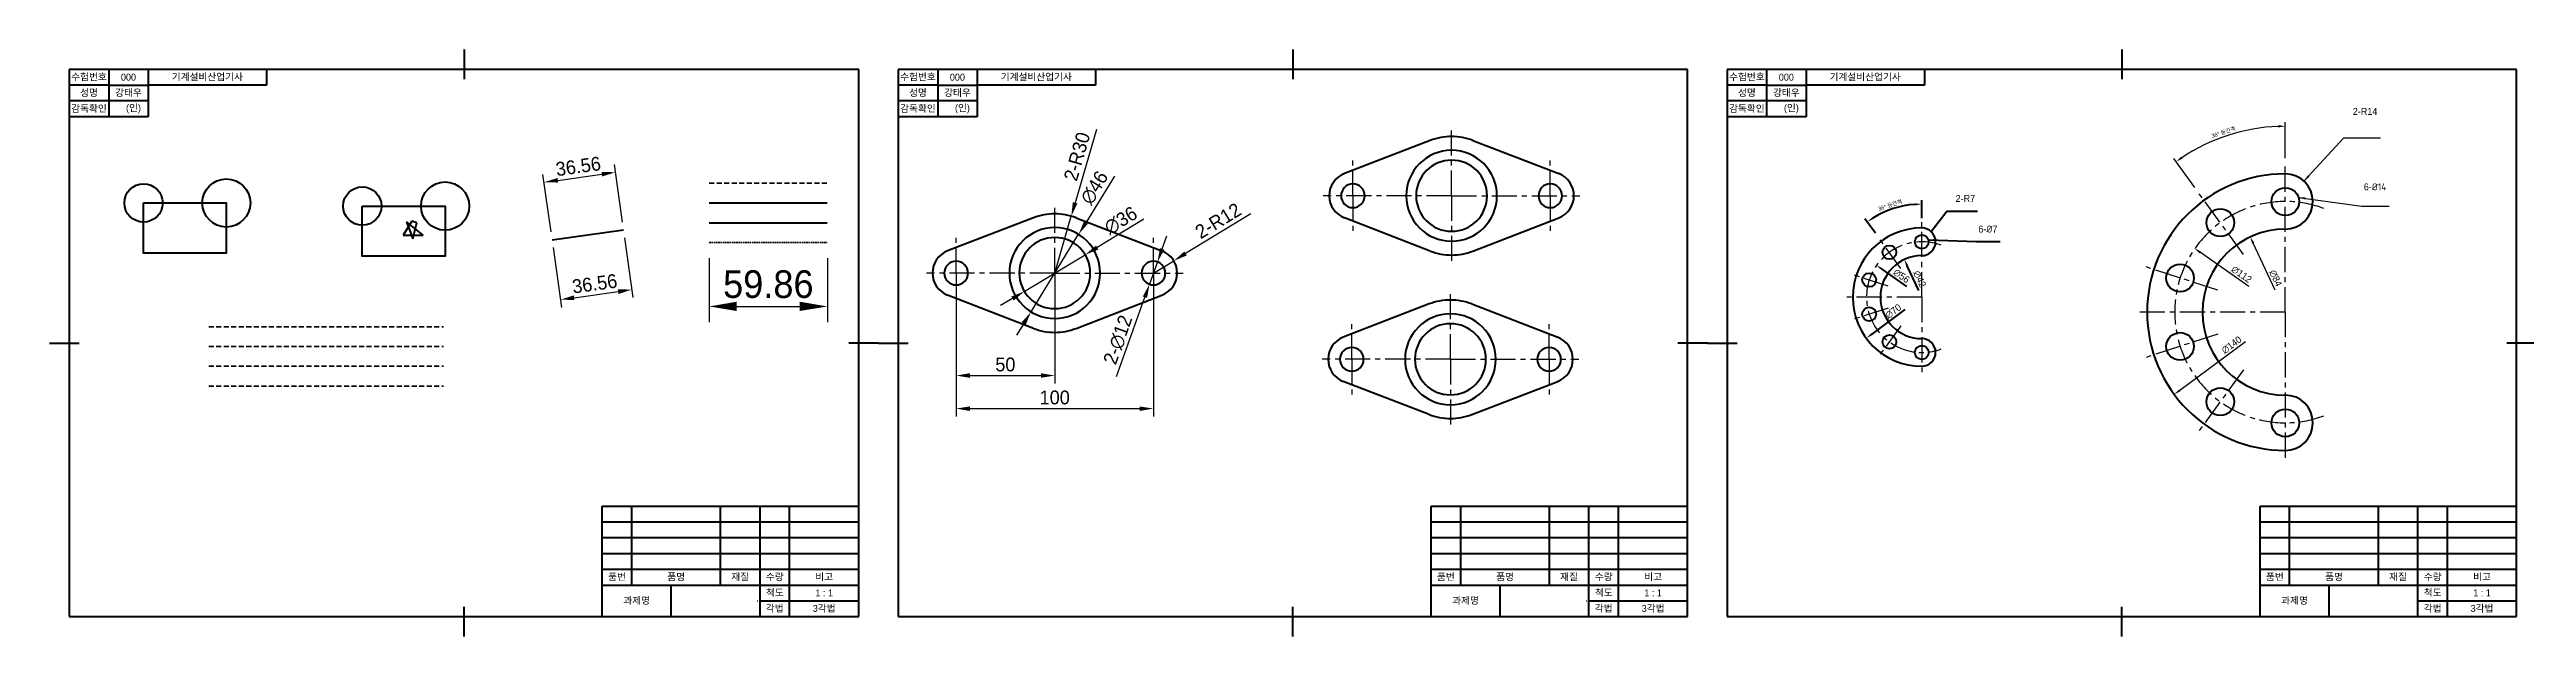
# Model space of a CAD drawing. Header units: millimetres. Extents: x 0 to 2520, y 0 to 297.
# Drawn here: x 0 to 1255, y 0 to 297 of the extents above; entities that cross this region are included whole.
import ezdxf

# ---------------------------------------------------------------- set-up
doc = ezdxf.new("R2010")
doc.units = ezdxf.units.MM
doc.header["$LTSCALE"] = 0.4
doc.linetypes.add('CENTER', pattern=[50.8, 31.75, -6.35, 6.35, -6.35])
doc.linetypes.add('HIDDEN', pattern=[9.525, 6.35, -3.175])
for name, color, linetype, lineweight in [('1.윤곽선', 5, 'Continuous', 70), ('2.외형선', 3, 'Continuous', 50), ('3.숨은선', 2, 'HIDDEN', 35), ('4.일반주서', 2, 'Continuous', 35), ('5.중심선', 1, 'CENTER', 25)]:
    doc.layers.add(name, color=color, linetype=linetype, lineweight=lineweight)
doc.styles.add('굴림', font='')
doc.styles.get('굴림').set_extended_font_data('Gulim')
doc.dimstyles.new('기계제도기능사치수', dxfattribs={"dimtxt": 3.5, "dimasz": 3.5, "dimexe": 2, "dimexo": 2, "dimgap": 1, "dimtad": 1, "dimdsep": 46, "dimtxsty": '굴림', "dimcen": 2.5, "dimclrd": 1, "dimclre": 1, "dimclrt": 2, "dimazin": 2, "dimtfac": 1, "dimtmove": 0, "dimatfit": 3, "dimfxl": 1, "dimarcsym": 0})

# ---------------------------------------------------------------- blocks, each defined once
blk = doc.blocks.new('block1')
for p, q in [((6.3, 3.9), (1.9, -3.2)), ((12, -3.2), (3.7, 3.7)), ((3.7, 3.7), (6.9, -5)), ((8.9, 3.1), (6.3, 3.9)), ((6.9, -5), (8.9, 3.1)), ((1.9, -3.2), (12, -3.2))]:
    blk.add_line(p, q)
at = {"layer": '2.외형선'}
blk.add_lwpolyline([(-18.8, 11.6), (23.2, 11.6), (23.2, -13.8), (-18.8, -13.8)], close=True, dxfattribs=at)
for centre, radius in [((-18.8, 11.6), 9.71), ((23.2, 11.6), 12.2)]:
    blk.add_circle(centre, radius, dxfattribs=at)
blk = doc.blocks.new('*D9')
at = {"layer": '2.외형선', "color": 1, "lineweight": -2, "transparency": 16777216}
for p, q in [((290.3, 209.7), (286.3, 238.9)), ((254.1, 204.7), (250, 233.8)), ((257.5, 230.8), (279.9, 233.9))]:
    blk.add_line(p, q, dxfattribs=at)
at = {"layer": '2.외형선', "color": 1, "transparency": 16777216}
for points in [[(257.4, 232), (257.7, 229.7), (250.6, 229.9)], [(279.7, 235.1), (280, 232.8), (286.8, 234.9)]]:
    blk.add_solid(points, dxfattribs=at)
at = {"layer": 'Defpoints', "color": 0, "transparency": 16777216}
for p in [(286.8, 234.9), (290.8, 205.8), (254.6, 200.8)]:
    blk.add_point(p, dxfattribs=at)
at = {"layer": '2.외형선', "color": 2, "transparency": 16777216, "insert": (267.9, 237.9), "char_height": 7, "attachment_point": 5, "rotation": 7.8872, "style": '굴림'}
blk.add_mtext('36.56', dxfattribs=at)
blk = doc.blocks.new('*D10')
at = {"layer": '2.외형선', "color": 1, "lineweight": -2, "transparency": 16777216}
for p, q in [((291.4, 201.8), (295.6, 171.5)), ((255.2, 196.8), (259.4, 166.5)), ((265.8, 171.4), (288.1, 174.5))]:
    blk.add_line(p, q, dxfattribs=at)
at = {"layer": '2.외형선', "color": 1, "transparency": 16777216}
for points in [[(265.6, 172.6), (265.9, 170.3), (258.8, 170.4)], [(287.9, 175.7), (288.3, 173.3), (295, 175.5)]]:
    blk.add_solid(points, dxfattribs=at)
at = {"layer": 'Defpoints', "color": 0, "transparency": 16777216}
for p in [(290.8, 205.8), (254.6, 200.8), (295, 175.5)]:
    blk.add_point(p, dxfattribs=at)
at = {"layer": '2.외형선', "color": 2, "transparency": 16777216, "insert": (276.2, 178.5), "char_height": 7, "attachment_point": 5, "rotation": 7.8872, "style": '굴림'}
blk.add_mtext('36.56', dxfattribs=at)
blk = doc.blocks.new('*D11')
at = {"layer": '2.외형선', "color": 1, "lineweight": -2, "transparency": 16777216}
for p, q in [((334.2, 191.4), (334.2, 159)), ((394.1, 191.4), (394.1, 159)), ((348.2, 167), (380.1, 167))]:
    blk.add_line(p, q, dxfattribs=at)
at = {"layer": '2.외형선', "color": 1, "transparency": 16777216}
for points in [[(348.2, 169.4), (348.2, 164.7), (334.2, 167)], [(380.1, 169.4), (380.1, 164.7), (394.1, 167)]]:
    blk.add_solid(points, dxfattribs=at)
at = {"layer": 'Defpoints', "color": 0, "transparency": 16777216}
for p in [(334.2, 199.4), (394.1, 199.4), (394.1, 167)]:
    blk.add_point(p, dxfattribs=at)
at = {"layer": '2.외형선', "color": 2, "transparency": 16777216, "insert": (364.2, 178.2), "char_height": 14, "attachment_point": 5, "style": '굴림'}
blk.add_mtext('59.86', dxfattribs=at)
blk = doc.blocks.new('연습도면36')
at = {"layer": '2.외형선'}
for p, q in [((498.5, 211.9), (455, 195.1)), ((520.1, 211.9), (563.7, 195.1)), ((498.5, 155.9), (455, 172.7)), ((520.1, 155.9), (563.7, 172.7))]:
    blk.add_line(p, q, dxfattribs=at)
for centre, radius, start, end in [((509.3, 183.9), 30, 90, 111.1002), ((509.3, 183.9), 30, 68.8998, 90), ((509.3, 183.9), 23, 90, 180), ((509.3, 183.9), 18, 90, 180), ((509.3, 183.9), 23, 0, 90), ((509.3, 183.9), 18, 0, 90), ((459.3, 183.9), 12, 111.1002, 180), ((459.3, 183.9), 6, 0, 180), ((559.3, 183.9), 6, 0, 180), ((559.3, 183.9), 12, 0, 68.8998), ((459.3, 183.9), 12, 180, 248.8998), ((459.3, 183.9), 6, 180, 0), ((509.3, 183.9), 23, 180, 270), ((509.3, 183.9), 18, 180, 270), ((509.3, 183.9), 23, 270, 0), ((509.3, 183.9), 18, 270, 0), ((559.3, 183.9), 6, 180, 0), ((559.3, 183.9), 12, 291.1002, 0), ((509.3, 183.9), 30, 248.8998, 270), ((509.3, 183.9), 30, 270, 291.1002)]:
    blk.add_arc(centre, radius, start, end, dxfattribs=at)
at = {"layer": '5.중심선'}
for p, q in [((509.3, 183.9), (509.3, 216.9)), ((459.3, 183.9), (459.3, 201.9)), ((559.3, 183.9), (559.3, 201.9)), ((509.3, 183.9), (444.3, 183.9)), ((459.3, 183.9), (459.3, 165.9)), ((509.3, 183.9), (574.3, 183.9)), ((509.3, 183.9), (509.3, 150.9)), ((559.3, 183.9), (559.3, 165.9))]:
    blk.add_line(p, q, dxfattribs=at)
blk = doc.blocks.new('Block2')
at = {"layer": '2.외형선'}
blk.add_blockref('연습도면36', (-585.2, -212), dxfattribs=at)
blk = doc.blocks.new('*D15')
at = {"layer": '2.외형선', "color": 1, "lineweight": -2, "transparency": 16777216}
for p, q in [((530.4, 256.5), (519.6, 219.4)), ((509.3, 183.9), (517.7, 212.7))]:
    blk.add_line(p, q, dxfattribs=at)
at = {"layer": '2.외형선', "color": 1, "transparency": 16777216}
blk.add_solid([(518.5, 219.8), (520.8, 219.1), (517.7, 212.7)], dxfattribs=at)
at = {"layer": 'Defpoints', "color": 0, "transparency": 16777216}
for p in [(517.7, 212.7), (509.3, 183.9)]:
    blk.add_point(p, dxfattribs=at)
at = {"layer": '2.외형선', "color": 2, "transparency": 16777216, "insert": (520.6, 242.9), "char_height": 7, "attachment_point": 5, "rotation": 73.8289, "style": '굴림'}
blk.add_mtext('2-R30', dxfattribs=at)
blk = doc.blocks.new('*D16')
at = {"layer": '2.외형선', "color": 1, "lineweight": -2, "transparency": 16777216}
for p, q in [((554.5, 211.1), (530.8, 196.8)), ((493.9, 174.6), (524.8, 193.2)), ((487.9, 171), (481.9, 167.4))]:
    blk.add_line(p, q, dxfattribs=at)
at = {"layer": '2.외형선', "color": 1, "transparency": 16777216}
for points in [[(530.2, 197.8), (531.4, 195.8), (524.8, 193.2)], [(487.3, 172), (488.5, 170), (493.9, 174.6)]]:
    blk.add_solid(points, dxfattribs=at)
at = {"layer": 'Defpoints', "color": 0, "transparency": 16777216}
for p in [(524.8, 193.2), (493.9, 174.6)]:
    blk.add_point(p, dxfattribs=at)
at = {"layer": '2.외형선', "color": 2, "transparency": 16777216, "insert": (542.8, 210.5), "char_height": 7, "attachment_point": 5, "rotation": 31.0362, "style": '굴림'}
blk.add_mtext('∅36', dxfattribs=at)
blk = doc.blocks.new('*D17')
at = {"layer": '2.외형선', "color": 1, "lineweight": -2, "transparency": 16777216}
for p, q in [((539.6, 233), (525.1, 209.4)), ((497.3, 164.3), (521.4, 203.5)), ((493.6, 158.4), (489.9, 152.4))]:
    blk.add_line(p, q, dxfattribs=at)
at = {"layer": '2.외형선', "color": 1, "transparency": 16777216}
for points in [[(524.1, 210), (526.1, 208.8), (521.4, 203.5)], [(492.6, 159), (494.6, 157.7), (497.3, 164.3)]]:
    blk.add_solid(points, dxfattribs=at)
at = {"layer": 'Defpoints', "color": 0, "transparency": 16777216}
for p in [(521.4, 203.5), (497.3, 164.3)]:
    blk.add_point(p, dxfattribs=at)
at = {"layer": '2.외형선', "color": 2, "transparency": 16777216, "insert": (529.4, 227.1), "char_height": 7, "attachment_point": 5, "rotation": 58.346, "style": '굴림'}
blk.add_mtext('∅46', dxfattribs=at)
blk = doc.blocks.new('*D18')
at = {"layer": '2.외형선', "color": 1, "lineweight": -2, "transparency": 16777216}
for p, q in [((563.7, 196.1), (566.1, 202.7)), ((561.4, 189.5), (557.3, 178.2)), ((540.6, 131.5), (555, 171.7))]:
    blk.add_line(p, q, dxfattribs=at)
blk.add_arc((559.3, 183.9), 6, 218.1972, 288.5587, dxfattribs=at)
at = {"layer": '2.외형선', "color": 1, "transparency": 16777216}
for points in [[(562.6, 196.5), (564.8, 195.7), (561.4, 189.5)], [(553.9, 172), (556.1, 171.3), (557.3, 178.2)]]:
    blk.add_solid(points, dxfattribs=at)
at = {"layer": 'Defpoints', "color": 0, "transparency": 16777216}
for p in [(561.4, 189.5), (557.3, 178.2)]:
    blk.add_point(p, dxfattribs=at)
at = {"layer": '2.외형선', "color": 2, "transparency": 16777216, "insert": (541.4, 150.1), "char_height": 7, "attachment_point": 5, "rotation": 70.3615, "style": '굴림'}
blk.add_mtext('{\\fPMingLiU|b0|i0|c129|p0;2-\\fPMingLiU|b0|i0|c136|p0;∅12}', dxfattribs=at)
blk = doc.blocks.new('*D19')
at = {"layer": '2.외형선', "color": 1, "lineweight": -2, "transparency": 16777216}
for p, q in [((608.6, 213.9), (575.6, 193.8)), ((559.3, 183.9), (569.6, 190.1))]:
    blk.add_line(p, q, dxfattribs=at)
at = {"layer": '2.외형선', "color": 1, "transparency": 16777216}
blk.add_solid([(575, 194.8), (576.2, 192.8), (569.6, 190.1)], dxfattribs=at)
at = {"layer": 'Defpoints', "color": 0, "transparency": 16777216}
for p in [(569.6, 190.1), (559.3, 183.9)]:
    blk.add_point(p, dxfattribs=at)
at = {"layer": '2.외형선', "color": 2, "transparency": 16777216, "insert": (592.1, 210.4), "char_height": 7, "attachment_point": 5, "rotation": 31.335, "style": '굴림'}
blk.add_mtext('2-R12', dxfattribs=at)
blk = doc.blocks.new('*D20')
at = {"layer": '2.외형선', "color": 1, "lineweight": -2, "transparency": 16777216}
for p, q in [((459.3, 179.9), (459.3, 128)), ((509.3, 179.9), (509.3, 128)), ((466.3, 132), (502.3, 132))]:
    blk.add_line(p, q, dxfattribs=at)
at = {"layer": '2.외형선', "color": 1, "transparency": 16777216}
for points in [[(466.3, 133.2), (466.3, 130.9), (459.3, 132)], [(502.3, 133.2), (502.3, 130.9), (509.3, 132)]]:
    blk.add_solid(points, dxfattribs=at)
at = {"layer": 'Defpoints', "color": 0, "transparency": 16777216}
for p in [(459.3, 183.9), (509.3, 183.9), (509.3, 132)]:
    blk.add_point(p, dxfattribs=at)
at = {"layer": '2.외형선', "color": 2, "transparency": 16777216, "insert": (484.3, 137.6), "char_height": 7, "attachment_point": 5, "style": '굴림'}
blk.add_mtext('50', dxfattribs=at)
blk = doc.blocks.new('*D21')
at = {"layer": '2.외형선', "color": 1, "lineweight": -2, "transparency": 16777216}
for p, q in [((459.3, 179.9), (459.3, 111.3)), ((559.3, 179.9), (559.3, 111.3)), ((466.3, 115.3), (552.3, 115.3))]:
    blk.add_line(p, q, dxfattribs=at)
at = {"layer": '2.외형선', "color": 1, "transparency": 16777216}
for points in [[(466.3, 116.4), (466.3, 114.1), (459.3, 115.3)], [(552.3, 116.4), (552.3, 114.1), (559.3, 115.3)]]:
    blk.add_solid(points, dxfattribs=at)
at = {"layer": 'Defpoints', "color": 0, "transparency": 16777216}
for p in [(459.3, 183.9), (559.3, 183.9), (559.3, 115.3)]:
    blk.add_point(p, dxfattribs=at)
at = {"layer": '2.외형선', "color": 2, "transparency": 16777216, "insert": (509.3, 120.9), "char_height": 7, "attachment_point": 5, "style": '굴림'}
blk.add_mtext('100', dxfattribs=at)
blk = doc.blocks.new('*U41')
at = {"layer": '2.외형선'}
blk.add_circle((0, 0), 3.5, dxfattribs=at)
blk = doc.blocks.new('*U42')
at = {"layer": '2.외형선', "color": 0, "linetype": 'ByBlock', "lineweight": -2, "transparency": 16777216}
blk.add_blockref('*U41', (948.6, 199.7), dxfattribs=at)
for p, rotation in [((932.2, 194.4), 35.99999999999999), ((922, 180.4), 72), ((922, 163.1), 108), ((932.2, 149.1), 144), ((948.6, 143.7), 180)]:
    blk.add_blockref('*U41', p, dxfattribs=dict(at, rotation=rotation))
blk = doc.blocks.new('*D34')
at = {"layer": '2.외형선', "color": 1, "lineweight": -2, "transparency": 16777216}
for p, q in [((948.6, 211.7), (948.6, 220.8)), ((925.1, 204.1), (919.8, 211.4))]:
    blk.add_line(p, q, dxfattribs=at)
blk.add_arc((948.6, 171.7), 47.1, 94.2619, 121.7381, dxfattribs=at)
at = {"layer": '2.외형선', "color": 1, "transparency": 16777216}
for points in [[(945.1, 219.2), (945.2, 218.1), (948.6, 218.8)], [(924.2, 211.3), (923.6, 212.2), (921, 209.8)]]:
    blk.add_solid(points, dxfattribs=at)
at = {"layer": 'Defpoints', "color": 0, "transparency": 16777216}
for p in [(938.9, 217.8), (926.3, 202.5), (948.6, 209.7), (938.1, 186.3), (948.6, 171.7)]:
    blk.add_point(p, dxfattribs=at)
at = {"layer": '2.외형선', "color": 2, "transparency": 16777216, "insert": (932.6, 218.2), "char_height": 3.5, "attachment_point": 5, "rotation": 18.9802, "style": '굴림'}
blk.add_mtext('{\\H0.57143x;36° 등간격}', dxfattribs=at)
blk = doc.blocks.new('*D37')
at = {"layer": '2.외형선', "color": 1, "lineweight": -2, "transparency": 16777216}
blk.add_line((947.1, 175), (941.2, 187.6), dxfattribs=at)
at = {"layer": '2.외형선', "color": 1, "transparency": 16777216}
blk.add_solid([(941.8, 187.8), (940.7, 187.3), (939.8, 190.8)], dxfattribs=at)
at = {"layer": 'Defpoints', "color": 0, "transparency": 16777216}
for p in [(939.8, 190.8), (957.5, 152.7)]:
    blk.add_point(p, dxfattribs=at)
at = {"layer": '2.외형선', "color": 2, "transparency": 16777216, "insert": (947.5, 180.9), "char_height": 3.5, "attachment_point": 5, "rotation": 294.9797, "style": '굴림'}
blk.add_mtext('∅42', dxfattribs=at)
blk = doc.blocks.new('*D38')
at = {"layer": '2.외형선', "color": 1, "lineweight": -2, "transparency": 16777216}
blk.add_line((941, 177.1), (928.6, 185.8), dxfattribs=at)
at = {"layer": '2.외형선', "color": 1, "transparency": 16777216}
blk.add_solid([(928.9, 186.3), (928.3, 185.3), (925.7, 187.8)], dxfattribs=at)
at = {"layer": 'Defpoints', "color": 0, "transparency": 16777216}
for p in [(925.7, 187.8), (971.5, 155.6)]:
    blk.add_point(p, dxfattribs=at)
at = {"layer": '2.외형선', "color": 2, "transparency": 16777216, "insert": (938.3, 182.4), "char_height": 3.5, "attachment_point": 5, "rotation": 324.865, "style": '굴림'}
blk.add_mtext('∅56', dxfattribs=at)
blk = doc.blocks.new('*D39')
at = {"layer": '2.외형선', "color": 1, "lineweight": -2, "transparency": 16777216}
blk.add_line((940.1, 165.4), (923.3, 153), dxfattribs=at)
at = {"layer": '2.외형선', "color": 1, "transparency": 16777216}
blk.add_solid([(923, 153.4), (923.7, 152.5), (920.5, 150.9)], dxfattribs=at)
at = {"layer": 'Defpoints', "color": 0, "transparency": 16777216}
for p in [(976.8, 192.6), (920.5, 150.9)]:
    blk.add_point(p, dxfattribs=at)
at = {"layer": '2.외형선', "color": 2, "transparency": 16777216, "insert": (934.2, 164.5), "char_height": 3.5, "attachment_point": 5, "rotation": 36.5204, "style": '굴림'}
blk.add_mtext('∅70', dxfattribs=at)
blk = doc.blocks.new('*U44')
at = {"layer": '2.외형선'}
blk.add_circle((0, 0), 7, dxfattribs=at)
blk = doc.blocks.new('*U45')
at = {"layer": '2.외형선', "color": 0, "linetype": 'ByBlock', "lineweight": -2, "transparency": 16777216}
blk.add_blockref('*U44', (1897.3, 399.4), dxfattribs=at)
for p, rotation in [((1864.4, 388.7), 35.99999999999999), ((1844, 360.7), 72), ((1844, 326.1), 108), ((1864.4, 298.1), 144), ((1897.3, 287.4), 180)]:
    blk.add_blockref('*U44', p, dxfattribs=dict(at, rotation=rotation))
blk = doc.blocks.new('*D46')
at = {"layer": '2.외형선', "color": 1, "lineweight": -2, "transparency": 16777216}
for p, q in [((1132.8, 242.1), (1132.8, 260.2)), ((1086.9, 227.2), (1076.3, 241.9))]:
    blk.add_line(p, q, dxfattribs=at)
blk.add_arc((1132.8, 164.1), 94.1, 92.1306, 123.8694, dxfattribs=at)
at = {"layer": '2.외형선', "color": 1, "transparency": 16777216}
for points in [[(1129.3, 258.8), (1129.3, 257.6), (1132.8, 258.2)], [(1080.7, 241.8), (1080, 242.7), (1077.5, 240.3)]]:
    blk.add_solid(points, dxfattribs=at)
at = {"layer": 'Defpoints', "color": 0, "transparency": 16777216}
for p in [(1113.2, 256.2), (1132.8, 240.1), (1088.1, 225.6), (1111.6, 193.2), (1132.8, 164.1)]:
    blk.add_point(p, dxfattribs=at)
at = {"layer": '2.외형선', "color": 2, "transparency": 16777216, "insert": (1101.5, 255.1), "char_height": 3.5, "attachment_point": 5, "rotation": 18.9802, "style": '굴림'}
blk.add_mtext('{\\H0.57143x;36° 등간격}', dxfattribs=at)
blk = doc.blocks.new('*D47')
at = {"layer": '2.외형선', "color": 1, "lineweight": -2, "transparency": 16777216}
blk.add_line((1127.6, 175.3), (1116.5, 199), dxfattribs=at)
at = {"layer": '2.외형선', "color": 1, "transparency": 16777216}
blk.add_solid([(1117.1, 199.3), (1116, 198.8), (1115, 202.2)], dxfattribs=at)
at = {"layer": 'Defpoints', "color": 0, "transparency": 16777216}
for p in [(1115, 202.2), (1150.5, 126)]:
    blk.add_point(p, dxfattribs=at)
at = {"layer": '2.외형선', "color": 2, "transparency": 16777216, "insert": (1127.9, 181.3), "char_height": 3.5, "attachment_point": 5, "rotation": 294.9797, "style": '굴림'}
blk.add_mtext('∅84', dxfattribs=at)
blk = doc.blocks.new('*D48')
at = {"layer": '2.외형선', "color": 1, "lineweight": -2, "transparency": 16777216}
blk.add_line((1114.3, 177.1), (1089.8, 194.3), dxfattribs=at)
at = {"layer": '2.외형선', "color": 1, "transparency": 16777216}
blk.add_solid([(1090.2, 194.8), (1089.5, 193.8), (1087, 196.3)], dxfattribs=at)
at = {"layer": 'Defpoints', "color": 0, "transparency": 16777216}
for p in [(1087, 196.3), (1178.6, 131.9)]:
    blk.add_point(p, dxfattribs=at)
at = {"layer": '2.외형선', "color": 2, "transparency": 16777216, "insert": (1110.6, 183.2), "char_height": 3.5, "attachment_point": 5, "rotation": 324.865, "style": '굴림'}
blk.add_mtext('∅112', dxfattribs=at)
blk = doc.blocks.new('*D49')
at = {"layer": '2.외형선', "color": 1, "lineweight": -2, "transparency": 16777216}
blk.add_line((1112.6, 149.1), (1079.3, 124.5), dxfattribs=at)
at = {"layer": '2.외형선', "color": 1, "transparency": 16777216}
blk.add_solid([(1079, 125), (1079.7, 124.1), (1076.5, 122.5)], dxfattribs=at)
at = {"layer": 'Defpoints', "color": 0, "transparency": 16777216}
for p in [(1189, 205.8), (1076.5, 122.5)]:
    blk.add_point(p, dxfattribs=at)
at = {"layer": '2.외형선', "color": 2, "transparency": 16777216, "insert": (1105.6, 147.5), "char_height": 3.5, "attachment_point": 5, "rotation": 36.5204, "style": '굴림'}
blk.add_mtext('∅140', dxfattribs=at)
blk = doc.blocks.new('block3')
at = {"layer": '2.외형선'}
for centre, radius, start, end in [((0, 0), 35, 90, 270), ((0, 28), 7, 270, 90), ((0, 0), 21, 90, 270), ((0, -28), 7, 270, 90)]:
    blk.add_arc(centre, radius, start, end, dxfattribs=at)
at = {"layer": '5.중심선'}
for p, q in [((0, 0), (0, 38)), ((-10.58, 14.562), (-22.336, 30.743)), ((0, 0), (-38, 0)), ((-17.119, 5.562), (-36.14, 11.743)), ((0, 0), (0, -38)), ((-17.119, -5.562), (-36.14, -11.743)), ((-10.58, -14.562), (-22.336, -30.743))]:
    blk.add_line(p, q, dxfattribs=at)
blk.add_arc((0, 0), 28, 69.499655, 290.500345, dxfattribs=at)
at = {"layer": '2.외형선'}
blk.add_blockref('*U42', (-948.639, -171.722), dxfattribs=at)
at = {"layer": '2.외형선', "color": 2, "char_height": 3.5, "attachment_point": 1, "style": '굴림'}
for s, insert in [('2-R7', (17.106, 51.683)), ('6-{\\fISOCPEUR|b0|i0|c0|p34;%%C}7', (28.665, 36.18))]:
    blk.add_mtext(s, dxfattribs=dict(at, insert=insert))
at = {"layer": '2.외형선'}
dim = blk.add_angular_dim_2l(base=(-9.785, 46.036), line1=((0, 0), (0, 38)), line2=((-10.58, 14.562), (-22.336, 30.743)), text='{\\H0.57143x;<> 등간격}', dimstyle='기계제도기능사치수', dxfattribs=at)
dim.commit()
dim.dimension.update_dxf_attribs({"geometry": '*D34', "text_midpoint": (-15.307, 44.505), "dimtype": 130, "insert": (-948.639, -171.722)})
for p1, p2, picture, middle in [((28.128, 20.829), (-28.128, -20.829), '*D39', (-12.746, -9.438)), ((22.898, -16.114), (-22.898, 16.114), '*D38', (-11.913, 8.384)), ((8.868, -19.036), (-8.868, 19.036), '*D37', (-3.723, 7.991))]:
    dim = blk.add_diameter_dim_2p(p1=p1, p2=p2, dimstyle='기계제도기능사치수', dxfattribs=at)
    dim.commit()
    dim.dimension.update_dxf_attribs({"geometry": picture, "text_midpoint": middle, "dimtype": 131, "insert": (-948.639, -171.722)})
at = {"layer": '2.외형선', "annotation_type": 0, "has_hookline": 1, "hookline_direction": 0}
for points, text_width in [([(4.739, 33.152), (12.606, 43.585), (16.106, 43.585)], 11.148), ([(3.348, 29.022), (27.665, 28.087)], 11.115)]:
    blk.add_leader(points, dimstyle='기계제도기능사치수', dxfattribs=dict(at, text_width=text_width))

msp = doc.modelspace()

# ---------------------------------------------------------------- linework, layer by layer
at = {"layer": '1.윤곽선'}
for p, q in [((210, 297), (210, 282)), ((630, 297), (630, 282)), ((1050, 297), (1050, 282)), ((410, 287), (10, 287)), ((10, 287), (10, 10)), ((50, 287), (50, 263)), ((110, 279), (50, 279)), ((110, 287), (110, 279)), ((410, 10), (410, 287)), ((830, 287), (430, 287)), ((430, 287), (430, 10)), ((470, 287), (470, 263)), ((530, 279), (470, 279)), ((530, 287), (530, 279)), ((830, 10), (830, 287)), ((1250, 287), (850, 287)), ((850, 287), (850, 10)), ((890, 287), (890, 263)), ((950, 279), (890, 279)), ((950, 287), (950, 279)), ((1250, 10), (1250, 287)), ((50, 263), (10, 263)), ((470, 263), (430, 263)), ((890, 263), (850, 263)), ((0, 148.5), (15, 148.5)), ((420, 148.5), (405, 148.5)), ((420, 148.5), (435, 148.5)), ((840, 148.5), (825, 148.5)), ((840, 148.5), (855, 148.5)), ((1260, 148.5), (1245, 148.5)), ((280, 66), (410, 66)), ((280, 10), (280, 66)), ((700, 66), (830, 66)), ((700, 10), (700, 66)), ((1120, 66), (1250, 66)), ((1120, 10), (1120, 66)), ((210, 0), (210, 15)), ((630, 0), (630, 15)), ((1050, 0), (1050, 15)), ((10, 10), (410, 10)), ((430, 10), (830, 10)), ((850, 10), (1250, 10))]:
    msp.add_line(p, q, dxfattribs=at)
at = {"layer": '2.외형선'}
for p, q in [((30, 279), (10, 279)), ((30, 287), (30, 263)), ((30, 279), (50, 279)), ((450, 279), (430, 279)), ((450, 287), (450, 263)), ((450, 279), (470, 279)), ((870, 279), (850, 279)), ((870, 287), (870, 263)), ((870, 279), (890, 279)), ((50, 271), (10, 271)), ((470, 271), (430, 271)), ((890, 271), (850, 271)), ((334.225, 219.392), (394.081, 219.392)), ((254.625, 200.765), (290.84, 205.782)), ((334.225, 209.392), (394.081, 209.392)), ((498.537, 211.886), (455.017, 195.093)), ((520.137, 211.886), (563.657, 195.093)), ((498.537, 155.909), (455.017, 172.702)), ((520.137, 155.909), (563.657, 172.702)), ((295, 26), (295, 66)), ((340, 26), (340, 66)), ((360, 10), (360, 66)), ((375, 10), (375, 66)), ((715, 26), (715, 66)), ((760, 26), (760, 66)), ((780, 10), (780, 66)), ((795, 10), (795, 66)), ((1135, 26), (1135, 66)), ((1180, 26), (1180, 66)), ((1200, 10), (1200, 66)), ((1215, 10), (1215, 66)), ((280, 58), (410, 58)), ((700, 58), (830, 58)), ((1120, 58), (1250, 58)), ((280, 50), (410, 50)), ((280, 42), (410, 42)), ((700, 50), (830, 50)), ((700, 42), (830, 42)), ((1120, 50), (1250, 50)), ((1120, 42), (1250, 42)), ((280, 34), (410, 34)), ((280, 26), (410, 26)), ((315, 10), (315, 26)), ((700, 34), (830, 34)), ((700, 26), (830, 26)), ((735, 10), (735, 26)), ((1120, 34), (1250, 34)), ((1120, 26), (1250, 26)), ((1155, 10), (1155, 26)), ((358.76, 18), (358.833, 18)), ((360, 18), (410, 18)), ((778.76, 18), (778.833, 18)), ((780, 18), (830, 18)), ((1198.76, 18), (1198.833, 18)), ((1200, 18), (1250, 18))]:
    msp.add_line(p, q, dxfattribs=at)
msp.add_lwpolyline([(47.624, 219.376), (89.577, 219.376), (89.577, 194.027), (47.624, 194.027)], close=True, dxfattribs=at)
for centre, radius in [((47.624, 219.376), 9.709), ((89.577, 219.376), 12.175)]:
    msp.add_circle(centre, radius, dxfattribs=at)
for centre, radius, start, end in [((1132.784, 164.112), 70, 90, 270), ((1132.784, 220.112), 14, 270, 90), ((509.337, 183.897), 30, 90, 111.100196), ((509.337, 183.897), 30, 68.899804, 90), ((509.337, 183.897), 23, 90, 180), ((509.337, 183.897), 18, 90, 180), ((509.337, 183.897), 23, 0, 90), ((509.337, 183.897), 18, 0, 90), ((1132.784, 164.112), 42, 90, 270), ((459.337, 183.897), 12, 111.100196, 180), ((459.337, 183.897), 6, 0, 180), ((559.337, 183.897), 6, 0, 180), ((559.337, 183.897), 12, 0, 68.899804), ((459.337, 183.897), 12, 180, 248.899804), ((459.337, 183.897), 6, 180, 0), ((509.337, 183.897), 23, 180, 270), ((509.337, 183.897), 18, 180, 270), ((509.337, 183.897), 23, 270, 0), ((509.337, 183.897), 18, 270, 0), ((559.337, 183.897), 6, 180, 0), ((559.337, 183.897), 12, 291.100196, 0), ((509.337, 183.897), 30, 248.899804, 270), ((509.337, 183.897), 30, 270, 291.100196), ((1132.784, 108.112), 14, 270, 90)]:
    msp.add_arc(centre, radius, start, end, dxfattribs=at)
at = {"layer": '3.숨은선'}
for p, q in [((334.225, 229.392), (394.081, 229.392)), ((80.658, 156.714), (199.55, 156.714)), ((80.658, 146.714), (199.55, 146.714)), ((80.658, 136.714), (199.55, 136.714)), ((80.658, 126.714), (199.55, 126.714))]:
    msp.add_line(p, q, dxfattribs=at)
at = {"layer": '3.숨은선', "ltscale": 0.3}
msp.add_line((334.225, 199.392), (394.081, 199.392), dxfattribs=at)
at = {"layer": '5.중심선'}
for p, q in [((1132.784, 164.112), (1132.784, 240.112)), ((509.337, 183.897), (509.337, 216.897)), ((1111.624, 193.236), (1088.112, 225.597)), ((459.337, 183.897), (459.337, 201.897)), ((559.337, 183.897), (559.337, 201.897)), ((509.337, 183.897), (444.337, 183.897)), ((459.337, 183.897), (459.337, 165.897)), ((509.337, 183.897), (574.337, 183.897)), ((509.337, 183.897), (509.337, 150.897)), ((559.337, 183.897), (559.337, 165.897)), ((1098.546, 175.236), (1060.504, 187.597)), ((1132.784, 164.112), (1056.784, 164.112)), ((1132.784, 164.112), (1132.784, 88.112)), ((1098.546, 152.987), (1060.504, 140.627)), ((1111.624, 134.987), (1088.112, 102.627))]:
    msp.add_line(p, q, dxfattribs=at)
msp.add_arc((1132.784, 164.112), 56, 69.499655, 290.500345, dxfattribs=at)

# ---------------------------------------------------------------- block references
at = {"layer": '2.외형선'}
for name, p in [('Block2', (786.292, 251.127)), ('block1', (177.244, 206.194)), ('*U45', (-764.494, -179.333)), ('block3', (948.639, 171.722)), ('Block2', (785.712, 168.358))]:
    msp.add_blockref(name, p, dxfattribs=at)

# ---------------------------------------------------------------- texts
at = {"layer": '2.외형선', "color": 2, "char_height": 3.5, "attachment_point": 1, "style": '굴림'}
for s, insert in [('2-R14', (1166.997, 267.478)), ('6-{\\fISOCPEUR|b0|i0|c0|p34;%%C14}', (1172.594, 229.272))]:
    msp.add_mtext(s, dxfattribs=dict(at, insert=insert))
at = {"layer": '4.일반주서', "char_height": 3.5, "attachment_point": 5, "style": '굴림'}
for s, insert, width in [('수험번호', (20, 283), 20), ('성명', (20, 275), 20), ('강태우', (40, 275), 20), ('000', (40, 283), 20), ('기계설비산업기사', (79.963, 283), 60.07361), ('수험번호', (440, 283), 20), ('성명', (440, 275), 20), ('강태우', (460, 275), 20), ('000', (460, 283), 20), ('기계설비산업기사', (499.963, 283), 60.07361), ('수험번호', (860, 283), 20), ('성명', (860, 275), 20), ('강태우', (880, 275), 20), ('000', (880, 283), 20), ('기계설비산업기사', (919.963, 283), 60.07361), ('감독확인', (20, 267), 20), ('    (인)', (40, 267), 20), ('감독확인', (440, 267), 20), ('    (인)', (460, 267), 20), ('감독확인', (860, 267), 20), ('    (인)', (880, 267), 20), ('품번', (287.5, 30), 15), ('품명', (317.5, 30), 45), ('재질', (349.926, 30), 19.8528), ('수량', (367.5, 30), 15), ('비고', (392.5, 30), 35), ('품번', (707.5, 30), 15), ('품명', (737.5, 30), 45), ('재질', (769.926, 30), 19.8528), ('수량', (787.5, 30), 15), ('비고', (812.5, 30), 35), ('품번', (1127.5, 30), 15), ('품명', (1157.5, 30), 45), ('재질', (1189.926, 30), 19.8528), ('수량', (1207.5, 30), 15), ('비고', (1232.5, 30), 35), ('과제명', (297.5, 18), 35), ('각법', (367.463, 14), 15.0736), ('척도', (367.5, 22), 15), ('3각법', (392.5, 14), 35), ('1 : 1', (392.5, 22), 35), ('과제명', (717.5, 18), 35), ('각법', (787.463, 14), 15.0736), ('척도', (787.5, 22), 15), ('3각법', (812.5, 14), 35), ('1 : 1', (812.5, 22), 35), ('과제명', (1137.5, 18), 35), ('각법', (1207.463, 14), 15.0736), ('척도', (1207.5, 22), 15), ('3각법', (1232.5, 14), 35), ('1 : 1', (1232.5, 22), 35)]:
    msp.add_mtext(s, dxfattribs=dict(at, insert=insert, width=width))

# ---------------------------------------------------------------- dimensions: what is measured, and where the dimension line sits
at = {"layer": '2.외형선'}
for center, mpoint, picture, middle in [((509.337, 183.897), (517.693, 212.71), '*D15', (520.617, 242.895)), ((559.337, 183.897), (569.587, 190.138), '*D19', (592.143, 210.43))]:
    dim = msp.add_radius_dim(center=center, mpoint=mpoint, text='2-<>', dimstyle='기계제도기능사치수', override={"dimscale": 2}, dxfattribs=at)
    dim.commit()
    dim.dimension.update_dxf_attribs({"geometry": picture, "text_midpoint": middle})
dim = msp.add_angular_dim_2l(base=(1113.214, 256.183), line1=((1132.784, 164.112), (1132.784, 240.112)), line2=((1111.624, 193.236), (1088.112, 225.597)), text='{\\H0.57143x;<> 등간격}', dimstyle='기계제도기능사치수', dxfattribs=at)
dim.commit()
dim.dimension.update_dxf_attribs({"geometry": '*D46', "text_midpoint": (1102.17, 253.122), "dimtype": 162})
for distance, picture, middle in [(29.385, '*D9', (267.934, 237.916)), (-30.607, '*D10', (276.166, 178.492))]:
    dim = msp.add_aligned_dim(p1=(254.625, 200.765), p2=(290.84, 205.782), distance=distance, dimstyle='기계제도기능사치수', override={"dimscale": 2}, dxfattribs=at)
    dim.commit()
    dim.dimension.update_dxf_attribs({"geometry": picture, "text_midpoint": middle})
for p1, p2, picture, middle in [((497.267, 164.319), (521.408, 203.476), '*D17', (529.432, 227.15)), ((493.914, 174.617), (524.761, 193.178), '*D16', (542.755, 210.527))]:
    dim = msp.add_diameter_dim_2p(p1=p1, p2=p2, dimstyle='기계제도기능사치수', override={"dimscale": 2}, dxfattribs=at)
    dim.commit()
    dim.dimension.update_dxf_attribs({"geometry": picture, "text_midpoint": middle})
dim = msp.add_diameter_dim_2p(p1=(561.354, 189.548), p2=(557.321, 178.246), text='{\\fPMingLiU|b0|i0|c129|p0;2-\\fPMingLiU|b0|i0|c136|p0;<>}', dimstyle='기계제도기능사치수', override={"dimscale": 2}, dxfattribs=at)
dim.commit()
dim.dimension.update_dxf_attribs({"geometry": '*D18', "text_midpoint": (541.442, 150.113)})
for p1, p2, picture, middle in [((1189.039, 205.769), (1076.529, 122.454), '*D49', (1107.293, 145.235)), ((1150.521, 126.041), (1115.048, 202.183), '*D47', (1125.338, 180.095)), ((1178.581, 131.884), (1086.987, 196.34), '*D48', (1108.958, 180.879))]:
    dim = msp.add_diameter_dim_2p(p1=p1, p2=p2, dimstyle='기계제도기능사치수', dxfattribs=at)
    dim.commit()
    dim.dimension.update_dxf_attribs({"geometry": picture, "text_midpoint": middle, "dimtype": 163})
for base, p1, p2, override, picture, middle in [((394.081, 167.049), (334.225, 199.392), (394.081, 199.392), {"dimscale": 4}, '*D11', (364.153, 178.226)), ((509.337, 132.024), (459.337, 183.897), (509.337, 183.897), {"dimscale": 2}, '*D20', (484.337, 137.613))]:
    dim = msp.add_linear_dim(base=base, p1=p1, p2=p2, dimstyle='기계제도기능사치수', override=override, dxfattribs=at)
    dim.commit()
    dim.dimension.update_dxf_attribs({"geometry": picture, "text_midpoint": middle})
dim = msp.add_linear_dim(base=(559.337, 115.269), p1=(459.337, 183.897), p2=(559.337, 183.897), dimstyle='기계제도기능사치수', override={"dimscale": 2}, dxfattribs=at)
dim.commit()
dim.dimension.update_dxf_attribs({"geometry": '*D21', "text_midpoint": (509.337, 115.269), "dimtype": 160})

# ---------------------------------------------------------------- leaders
at = {"layer": '2.외형선', "annotation_type": 0, "has_hookline": 1, "hookline_direction": 0}
for points, text_width in [([(1142.262, 230.415), (1162.497, 252.273), (1165.997, 252.273)], 13.991), ([(1139.479, 222.155), (1171.594, 217.683)], 12.784)]:
    msp.add_leader(points, dimstyle='기계제도기능사치수', dxfattribs=dict(at, text_width=text_width))

doc.saveas('drawing.dxf')
